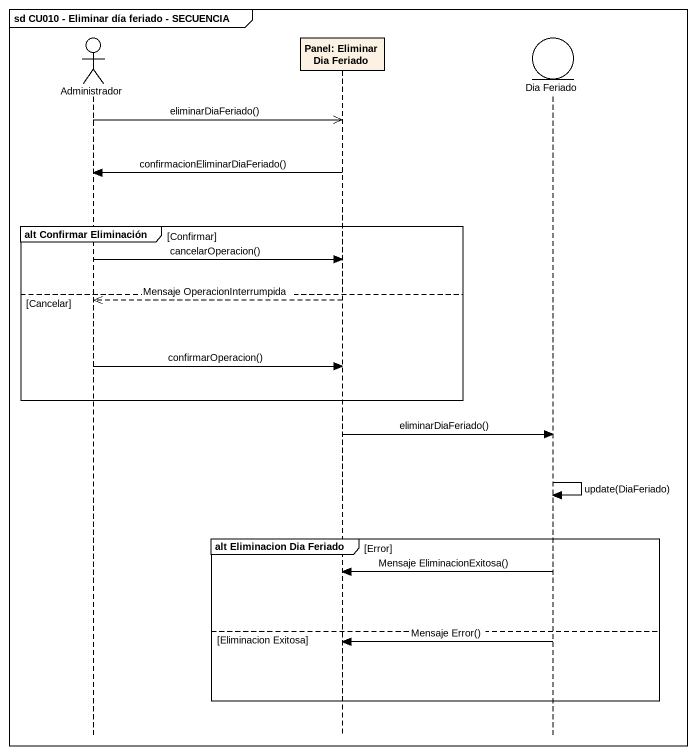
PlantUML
@startuml
mainframe sd CU010 - Eliminar día feriado - SECUENCIA
hide footbox
actor Administrador
participant "Panel: Eliminar Dia Feriado" as Panel_Eliminar_Dia_Feriado
entity "Dia Feriado" as Dia_Feriado

Administrador ->> Panel_Eliminar_Dia_Feriado : eliminarDiaFeriado()
Panel_Eliminar_Dia_Feriado -> Administrador : confirmacionEliminarDiaFeriado()
group alt Confirmar Eliminación [Confirmar]
  Administrador -> Panel_Eliminar_Dia_Feriado : cancelarOperacion()
else Cancelar
  Panel_Eliminar_Dia_Feriado -->> Administrador : Mensaje OperacionInterrumpida
  Administrador -> Panel_Eliminar_Dia_Feriado : confirmarOperacion()
end
Panel_Eliminar_Dia_Feriado -> Dia_Feriado : eliminarDiaFeriado()
Dia_Feriado -> Dia_Feriado : update(DiaFeriado)
group alt Eliminacion Dia Feriado [Error]
  Dia_Feriado -> Panel_Eliminar_Dia_Feriado : Mensaje EliminacionExitosa()
else Eliminacion Exitosa
  Dia_Feriado -> Panel_Eliminar_Dia_Feriado : Mensaje Error()
end
@enduml
